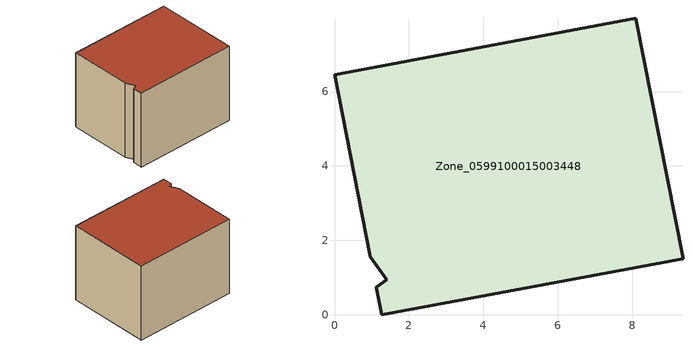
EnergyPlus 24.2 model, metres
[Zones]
Zone_0599100015003448
 floor ground (C_G): 1.12,0.74 1.4,0.95 0.96,1.56 0,6.45 8.09,7.97 9.36,1.51 1.27,0 z1.05
 wall outside (C_F): 0.96,1.56 1.4,0.95 1.12,0.74 1.27,0 9.36,1.51 8.09,7.97 0,6.45 0.96,1.56 z1.05:7.3
 roof outside (C_R): 1.4,0.95 1.12,0.74 1.27,0 9.36,1.51 8.09,7.97 0,6.45 0.96,1.56 z7.3
[BUILDING]
Pand.0599100015003448: North Axis=0; Terrain=City; Loads Convergence Tolerance Value=0.04; Temperature Convergence Tolerance Value=0.4; Solar Distribution=FullExterior; Maximum Number of Warmup Days=25; Minimum Number of Warmup Days=1
[Site:Location]
Rotterdam.The.Hague.AP_ZH_NLD Design_Conditions: Latitude=51.96; Longitude=4.45; Time Zone=1; Elevation=-4.5
[SITE:GROUNDTEMPERATURE:BUILDINGSURFACE]
18, 18, 18, 18, 18, 18, 18, 18, 18, 18, 18, 18
[MATERIAL] Thermal Absorptance=0.9; Solar Absorptance=0.7; Visible Absorptance=0.7
Name | Roughness | Thickness | Conductivity | Density | Specific Heat
G.TI.1946-1964 | MediumSmooth | 0.15 | 1 | 540 | 1210
F.TI.1946-1964 | Rough | 0.3 | 0.857143 | 1920 | 840
R.TI.1946-1964 | MediumRough | 0.2 | 0.277778 | 1500 | 1000
[CONSTRUCTION]
C_G: G.TI.1946-1964
C_F: F.TI.1946-1964
C_R: R.TI.1946-1964
[ZONE]
Zone_0599100015003448: Type=1; Multiplier=1; Ceiling Height=Autocalculate; Volume=Autocalculate; Floor Area=autocalculate; Part of Total Floor Area=Yes
[ZONEINFILTRATION:DESIGNFLOWRATE]
Infil_Zone_0599100015003448: Zone or ZoneList or Space or SpaceList=Zone_0599100015003448; Schedule=AlwaysOn; Design Flow Rate Calculation Method=Flow/Area; Flow Rate per Floor Area=0.003; Constant Term Coefficient=1; Temperature Term Coefficient=0; Velocity Term Coefficient=0; Velocity Squared Term Coefficient=0
[HVACTEMPLATE:ZONE:IDEALLOADSAIRSYSTEM]
Zone_0599100015003448: Maximum Heating Supply Air Temperature=50; Minimum Cooling Supply Air Temperature=13; Maximum Heating Supply Air Humidity Ratio=0.0156; Minimum Cooling Supply Air Humidity Ratio=0.0077; Heating Limit=NoLimit; Cooling Limit=NoLimit; Dehumidification Control Type=ConstantSensibleHeatRatio; Cooling Sensible Heat Ratio=0.7; Dehumidification Setpoint=60; Humidification Control Type=None; Humidification Setpoint=30; Outdoor Air Method=None; Outdoor Air Flow Rate per Person=0.00944; Outdoor Air Flow Rate per Zone Floor Area=0; Outdoor Air Flow Rate per Zone=0; Demand Controlled Ventilation Type=None; Outdoor Air Economizer Type=NoEconomizer; Heat Recovery Type=None; Sensible Heat Recovery Effectiveness=0.7; Latent Heat Recovery Effectiveness=0.65
[ZONECONTROL:THERMOSTAT]
ThermostatControl_Zone_0599100015003448: Zone or ZoneList=Zone_0599100015003448; Control Type Schedule=DualSetpointControlType; Control 1=Thermostat_Zone_0599100015003448; Temperature Difference Between Cutout And Setpoint=0
[THERMOSTATSETPOINT:DUALSETPOINT]
Thermostat_Zone_0599100015003448: Heating Setpoint Temperature Schedule=HeatingSetpoint_Zone_0599100015003448; Cooling Setpoint Temperature Schedule=CoolingSetpoint_Zone_0599100015003448
[SCHEDULE:COMPACT]
HeatingSetpoint_Zone_0599100015003448: Through: 12/31, For: AllDays, Until: 24:00, 21
CoolingSetpoint_Zone_0599100015003448: Through: 12/31, For: AllDays, Until: 24:00, 24
DualSetpointControlType: Through: 12/31, For: AllDays, Until: 24:00, 4
AlwaysOn: Through: 12/31, For: AllDays, Until: 24:00, 1
